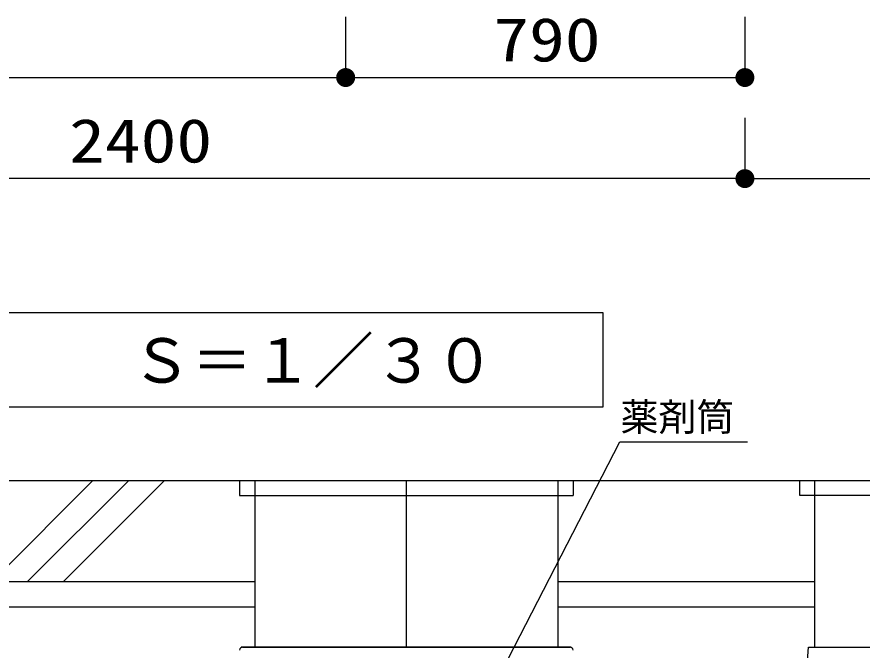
# Model space of a CAD drawing. Units: millimetres, scale not verified. Extents: x -8093 to 8093, y -5792 to 5792.
# Drawn here: x -5366 to -3694, y -1955 to -702 of the extents above; entities that cross this region are included whole.
import ezdxf
from ezdxf.enums import TextEntityAlignment as Align

# ---------------------------------------------------------------- set-up
doc = ezdxf.new("R2010")
doc.units = ezdxf.units.MM
doc.header["$LTSCALE"] = 30
doc.linetypes.add('LONG_CHAIN', pattern=[21, 18, -1, 1, -1])
for name, color, linetype, lineweight in [('0-1_00クル-フ-0躯体', 3, 'Continuous', 25), ('0-3_00クル-フ-1機器', 2, 'Continuous', 25), ('0-4_00クル-フ-6寸法', 132, 'Continuous', 25)]:
    doc.layers.add(name, color=color, linetype=linetype, lineweight=lineweight)
doc.styles.add('ＭＳ ゴシック', font='')
doc.styles.get('ＭＳ ゴシック').set_extended_font_data('MS Gothic')

msp = doc.modelspace()

# ---------------------------------------------------------------- linework, layer by layer
at = {"layer": '0-1_00クル-フ-0躯体', "color": 4}
for p, q in [((-4413.41, -2009.3), (-4172.78, -1542.4)), ((-4172.78, -1542.4), (-3920.31, -1542.4))]:
    msp.add_line(p, q, dxfattribs=at)
at = {"layer": '0-1_00クル-フ-0躯体', "linetype": 'LONG_CHAIN'}
msp.add_line((-4595.41, -1619.07), (-4595.41, -1949.07), dxfattribs=at)
at = {"layer": '0-1_00クル-フ-0躯体'}
for p, q in [((-4269.66, -1949.07), (-4922.38, -1949.07)), ((-4919.51, -1949.07), (-4271.3, -1949.07)), ((-3804.22, -2014.76), (-3799.48, -1949.07)), ((-3799.48, -1949.07), (-3321.85, -1949.07))]:
    msp.add_line(p, q, dxfattribs=at)
msp.add_lwpolyline([(-4205.58, -1473.62), (-4205.58, -1287.31), (-6234.91, -1287.31), (-6234.91, -1473.62)], close=True, dxfattribs=at)
for centre, start, end in [((-4919.51, -1955.07), 90, 177), ((-4271.3, -1955.07), 3, 90)]:
    msp.add_arc(centre, 6, start, end, dxfattribs=at)
at = {"layer": '0-3_00クル-フ-1機器'}
for p, q in [((-7471.82, -1619.07), (-4565.41, -1619.07)), ((-5415.37, -1819.07), (-5215.37, -1619.07)), ((-5344.66, -1819.07), (-5144.66, -1619.07)), ((-5273.95, -1819.07), (-5073.95, -1619.07)), ((-5025.41, -1619.07), (-2761.43, -1619.07)), ((-4925.41, -1619.07), (-4925.41, -1649.07)), ((-4895.41, -1619.07), (-4895.41, -1949.07)), ((-4295.41, -1619.07), (-4295.41, -1949.07)), ((-4265.41, -1619.07), (-4265.41, -1649.07)), ((-3816.91, -1648.97), (-3816.91, -1619.07)), ((-3786.91, -1948.97), (-3786.91, -1619.07)), ((-4925.41, -1649.07), (-4265.41, -1649.07)), ((-3306.91, -1648.97), (-3816.91, -1648.97)), ((-5615.41, -1819.07), (-4895.41, -1819.07)), ((-4295.41, -1819.07), (-3786.91, -1819.07)), ((-5615.41, -1869.07), (-4895.41, -1869.07)), ((-4295.41, -1869.07), (-3786.91, -1869.07))]:
    msp.add_line(p, q, dxfattribs=at)
at = {"layer": '0-4_00クル-フ-6寸法', "color": 4}
for p, q in [((-4715.41, -701.72), (-4715.41, -821.72)), ((-4715.41, -701.72), (-4715.41, -821.72)), ((-3925.41, -701.72), (-3925.41, -821.72)), ((-6325.41, -821.72), (-4715.41, -821.72)), ((-4715.41, -821.72), (-3925.41, -821.72)), ((-3925.41, -901.72), (-3925.41, -1021.72)), ((-3925.41, -901.72), (-3925.41, -1021.72)), ((-3925.41, -1021.72), (-6325.41, -1021.72)), ((-3925.41, -1021.72), (-3260.41, -1021.72))]:
    msp.add_line(p, q, dxfattribs=at)
at = {"layer": '0-4_00クル-フ-6寸法'}
for points in [[(-4715.41, -821.72), (-4734.16, -821.72), (-4734.01, -819.37)], [(-4715.41, -821.72), (-4734.16, -821.72), (-4734.01, -819.37)], [(-4715.41, -821.72), (-4734.01, -819.37), (-4733.57, -817.06)], [(-4715.41, -821.72), (-4734.01, -819.37), (-4733.57, -817.06)], [(-4715.41, -821.72), (-4733.57, -817.06), (-4732.84, -814.82)], [(-4715.41, -821.72), (-4733.57, -817.06), (-4732.84, -814.82)], [(-4715.41, -821.72), (-4732.84, -814.82), (-4731.84, -812.69)], [(-4715.41, -821.72), (-4732.84, -814.82), (-4731.84, -812.69)], [(-4715.41, -821.72), (-4731.84, -812.69), (-4730.58, -810.7)], [(-4715.41, -821.72), (-4731.84, -812.69), (-4730.58, -810.7)], [(-4715.41, -821.72), (-4730.58, -810.7), (-4729.07, -808.89)], [(-4715.41, -821.72), (-4730.58, -810.7), (-4729.07, -808.89)], [(-4715.41, -821.72), (-4729.07, -808.89), (-4727.36, -807.28)], [(-4715.41, -821.72), (-4729.07, -808.89), (-4727.36, -807.28)], [(-4715.41, -821.72), (-4727.36, -807.28), (-4725.45, -805.89)], [(-4715.41, -821.72), (-4727.36, -807.28), (-4725.45, -805.89)], [(-4715.41, -821.72), (-4725.45, -805.89), (-4723.39, -804.76)], [(-4715.41, -821.72), (-4725.45, -805.89), (-4723.39, -804.76)], [(-4715.41, -821.72), (-4723.39, -804.76), (-4721.2, -803.89)], [(-4715.41, -821.72), (-4723.39, -804.76), (-4721.2, -803.89)], [(-4715.41, -821.72), (-4721.2, -803.89), (-4718.92, -803.31)], [(-4715.41, -821.72), (-4721.2, -803.89), (-4718.92, -803.31)], [(-4715.41, -821.72), (-4718.92, -803.31), (-4716.58, -803.01)], [(-4715.41, -821.72), (-4718.92, -803.31), (-4716.58, -803.01)], [(-4715.41, -821.72), (-4716.58, -803.01), (-4714.23, -803.01)], [(-4715.41, -821.72), (-4716.58, -803.01), (-4714.23, -803.01)], [(-4715.41, -821.72), (-4714.23, -803.01), (-4711.89, -803.31)], [(-4715.41, -821.72), (-4714.23, -803.01), (-4711.89, -803.31)], [(-4715.41, -821.72), (-4711.89, -803.31), (-4709.61, -803.89)], [(-4715.41, -821.72), (-4711.89, -803.31), (-4709.61, -803.89)], [(-4715.41, -821.72), (-4709.61, -803.89), (-4707.42, -804.76)], [(-4715.41, -821.72), (-4709.61, -803.89), (-4707.42, -804.76)], [(-4715.41, -821.72), (-4707.42, -804.76), (-4705.36, -805.89)], [(-4715.41, -821.72), (-4707.42, -804.76), (-4705.36, -805.89)], [(-4715.41, -821.72), (-4705.36, -805.89), (-4703.45, -807.28)], [(-4715.41, -821.72), (-4705.36, -805.89), (-4703.45, -807.28)], [(-4715.41, -821.72), (-4703.45, -807.28), (-4701.74, -808.89)], [(-4715.41, -821.72), (-4703.45, -807.28), (-4701.74, -808.89)], [(-4715.41, -821.72), (-4701.74, -808.89), (-4700.24, -810.7)], [(-4715.41, -821.72), (-4701.74, -808.89), (-4700.24, -810.7)], [(-4715.41, -821.72), (-4700.24, -810.7), (-4698.98, -812.69)], [(-4715.41, -821.72), (-4700.24, -810.7), (-4698.98, -812.69)], [(-4715.41, -821.72), (-4698.98, -812.69), (-4697.97, -814.82)], [(-4715.41, -821.72), (-4698.98, -812.69), (-4697.97, -814.82)], [(-4715.41, -821.72), (-4697.97, -814.82), (-4697.25, -817.06)], [(-4715.41, -821.72), (-4697.97, -814.82), (-4697.25, -817.06)], [(-4715.41, -821.72), (-4697.25, -817.06), (-4696.8, -819.37)], [(-4715.41, -821.72), (-4697.25, -817.06), (-4696.8, -819.37)], [(-4715.41, -821.72), (-4696.8, -819.37), (-4696.66, -821.72)], [(-4715.41, -821.72), (-4696.8, -819.37), (-4696.66, -821.72)], [(-3925.41, -821.72), (-3944.16, -821.72), (-3944.01, -819.37)], [(-3925.41, -821.72), (-3944.01, -819.37), (-3943.57, -817.06)], [(-3925.41, -821.72), (-3943.57, -817.06), (-3942.84, -814.82)], [(-3925.41, -821.72), (-3942.84, -814.82), (-3941.84, -812.69)], [(-3925.41, -821.72), (-3941.84, -812.69), (-3940.58, -810.7)], [(-3925.41, -821.72), (-3940.58, -810.7), (-3939.07, -808.89)], [(-3925.41, -821.72), (-3939.07, -808.89), (-3937.36, -807.28)], [(-3925.41, -821.72), (-3937.36, -807.28), (-3935.45, -805.89)], [(-3925.41, -821.72), (-3935.45, -805.89), (-3933.39, -804.76)], [(-3925.41, -821.72), (-3933.39, -804.76), (-3931.2, -803.89)], [(-3925.41, -821.72), (-3931.2, -803.89), (-3928.92, -803.31)], [(-3925.41, -821.72), (-3928.92, -803.31), (-3926.58, -803.01)], [(-3925.41, -821.72), (-3926.58, -803.01), (-3924.23, -803.01)], [(-3925.41, -821.72), (-3924.23, -803.01), (-3921.89, -803.31)], [(-3925.41, -821.72), (-3921.89, -803.31), (-3919.61, -803.89)], [(-3925.41, -821.72), (-3919.61, -803.89), (-3917.42, -804.76)], [(-3925.41, -821.72), (-3917.42, -804.76), (-3915.36, -805.89)], [(-3925.41, -821.72), (-3915.36, -805.89), (-3913.45, -807.28)], [(-3925.41, -821.72), (-3913.45, -807.28), (-3911.74, -808.89)], [(-3925.41, -821.72), (-3911.74, -808.89), (-3910.24, -810.7)], [(-3925.41, -821.72), (-3910.24, -810.7), (-3908.98, -812.69)], [(-3925.41, -821.72), (-3908.98, -812.69), (-3907.97, -814.82)], [(-3925.41, -821.72), (-3907.97, -814.82), (-3907.25, -817.06)], [(-3925.41, -821.72), (-3907.25, -817.06), (-3906.8, -819.37)], [(-3925.41, -821.72), (-3906.8, -819.37), (-3906.66, -821.72)], [(-4715.41, -821.72), (-4734.01, -824.07), (-4734.16, -821.72)], [(-4715.41, -821.72), (-4734.01, -824.07), (-4734.16, -821.72)], [(-4715.41, -821.72), (-4733.57, -826.39), (-4734.01, -824.07)], [(-4715.41, -821.72), (-4733.57, -826.39), (-4734.01, -824.07)], [(-4715.41, -821.72), (-4732.84, -828.63), (-4733.57, -826.39)], [(-4715.41, -821.72), (-4732.84, -828.63), (-4733.57, -826.39)], [(-4715.41, -821.72), (-4731.84, -830.76), (-4732.84, -828.63)], [(-4715.41, -821.72), (-4731.84, -830.76), (-4732.84, -828.63)], [(-4715.41, -821.72), (-4730.58, -832.74), (-4731.84, -830.76)], [(-4715.41, -821.72), (-4730.58, -832.74), (-4731.84, -830.76)], [(-4715.41, -821.72), (-4729.07, -834.56), (-4730.58, -832.74)], [(-4715.41, -821.72), (-4729.07, -834.56), (-4730.58, -832.74)], [(-4715.41, -821.72), (-4727.36, -836.17), (-4729.07, -834.56)], [(-4715.41, -821.72), (-4727.36, -836.17), (-4729.07, -834.56)], [(-4715.41, -821.72), (-4725.45, -837.55), (-4727.36, -836.17)], [(-4715.41, -821.72), (-4725.45, -837.55), (-4727.36, -836.17)], [(-4715.41, -821.72), (-4723.39, -838.69), (-4725.45, -837.55)], [(-4715.41, -821.72), (-4723.39, -838.69), (-4725.45, -837.55)], [(-4715.41, -821.72), (-4721.2, -839.56), (-4723.39, -838.69)], [(-4715.41, -821.72), (-4721.2, -839.56), (-4723.39, -838.69)], [(-4715.41, -821.72), (-4718.92, -840.14), (-4721.2, -839.56)], [(-4715.41, -821.72), (-4718.92, -840.14), (-4721.2, -839.56)], [(-4715.41, -821.72), (-4716.58, -840.44), (-4718.92, -840.14)], [(-4715.41, -821.72), (-4716.58, -840.44), (-4718.92, -840.14)], [(-4715.41, -821.72), (-4714.23, -840.44), (-4716.58, -840.44)], [(-4715.41, -821.72), (-4714.23, -840.44), (-4716.58, -840.44)], [(-4715.41, -821.72), (-4711.89, -840.14), (-4714.23, -840.44)], [(-4715.41, -821.72), (-4709.61, -839.56), (-4711.89, -840.14)], [(-4715.41, -821.72), (-4707.42, -838.69), (-4709.61, -839.56)], [(-4715.41, -821.72), (-4705.36, -837.55), (-4707.42, -838.69)], [(-4715.41, -821.72), (-4703.45, -836.17), (-4705.36, -837.55)], [(-4715.41, -821.72), (-4701.74, -834.56), (-4703.45, -836.17)], [(-4715.41, -821.72), (-4700.24, -832.74), (-4701.74, -834.56)], [(-4715.41, -821.72), (-4698.98, -830.76), (-4700.24, -832.74)], [(-4715.41, -821.72), (-4697.97, -828.63), (-4698.98, -830.76)], [(-4715.41, -821.72), (-4697.25, -826.39), (-4697.97, -828.63)], [(-4715.41, -821.72), (-4696.8, -824.07), (-4697.25, -826.39)], [(-4715.41, -821.72), (-4696.66, -821.72), (-4696.8, -824.07)], [(-4715.41, -821.72), (-4711.89, -840.14), (-4714.23, -840.44)], [(-4715.41, -821.72), (-4709.61, -839.56), (-4711.89, -840.14)], [(-4715.41, -821.72), (-4707.42, -838.69), (-4709.61, -839.56)], [(-4715.41, -821.72), (-4705.36, -837.55), (-4707.42, -838.69)], [(-4715.41, -821.72), (-4703.45, -836.17), (-4705.36, -837.55)], [(-4715.41, -821.72), (-4701.74, -834.56), (-4703.45, -836.17)], [(-4715.41, -821.72), (-4700.24, -832.74), (-4701.74, -834.56)], [(-4715.41, -821.72), (-4698.98, -830.76), (-4700.24, -832.74)], [(-4715.41, -821.72), (-4697.97, -828.63), (-4698.98, -830.76)], [(-4715.41, -821.72), (-4697.25, -826.39), (-4697.97, -828.63)], [(-4715.41, -821.72), (-4696.8, -824.07), (-4697.25, -826.39)], [(-4715.41, -821.72), (-4696.66, -821.72), (-4696.8, -824.07)], [(-3925.41, -821.72), (-3944.01, -824.07), (-3944.16, -821.72)], [(-3925.41, -821.72), (-3943.57, -826.39), (-3944.01, -824.07)], [(-3925.41, -821.72), (-3942.84, -828.63), (-3943.57, -826.39)], [(-3925.41, -821.72), (-3941.84, -830.76), (-3942.84, -828.63)], [(-3925.41, -821.72), (-3940.58, -832.74), (-3941.84, -830.76)], [(-3925.41, -821.72), (-3939.07, -834.56), (-3940.58, -832.74)], [(-3925.41, -821.72), (-3937.36, -836.17), (-3939.07, -834.56)], [(-3925.41, -821.72), (-3935.45, -837.55), (-3937.36, -836.17)], [(-3925.41, -821.72), (-3933.39, -838.69), (-3935.45, -837.55)], [(-3925.41, -821.72), (-3931.2, -839.56), (-3933.39, -838.69)], [(-3925.41, -821.72), (-3928.92, -840.14), (-3931.2, -839.56)], [(-3925.41, -821.72), (-3926.58, -840.44), (-3928.92, -840.14)], [(-3925.41, -821.72), (-3924.23, -840.44), (-3926.58, -840.44)], [(-3925.41, -821.72), (-3921.89, -840.14), (-3924.23, -840.44)], [(-3925.41, -821.72), (-3919.61, -839.56), (-3921.89, -840.14)], [(-3925.41, -821.72), (-3917.42, -838.69), (-3919.61, -839.56)], [(-3925.41, -821.72), (-3915.36, -837.55), (-3917.42, -838.69)], [(-3925.41, -821.72), (-3913.45, -836.17), (-3915.36, -837.55)], [(-3925.41, -821.72), (-3911.74, -834.56), (-3913.45, -836.17)], [(-3925.41, -821.72), (-3910.24, -832.74), (-3911.74, -834.56)], [(-3925.41, -821.72), (-3908.98, -830.76), (-3910.24, -832.74)], [(-3925.41, -821.72), (-3907.97, -828.63), (-3908.98, -830.76)], [(-3925.41, -821.72), (-3907.25, -826.39), (-3907.97, -828.63)], [(-3925.41, -821.72), (-3906.8, -824.07), (-3907.25, -826.39)], [(-3925.41, -821.72), (-3906.66, -821.72), (-3906.8, -824.07)], [(-3925.41, -1021.72), (-3931.2, -1003.89), (-3928.92, -1003.31)], [(-3925.41, -1021.72), (-3931.2, -1003.89), (-3928.92, -1003.31)], [(-3925.41, -1021.72), (-3928.92, -1003.31), (-3926.58, -1003.01)], [(-3925.41, -1021.72), (-3928.92, -1003.31), (-3926.58, -1003.01)], [(-3925.41, -1021.72), (-3926.58, -1003.01), (-3924.23, -1003.01)], [(-3925.41, -1021.72), (-3926.58, -1003.01), (-3924.23, -1003.01)], [(-3925.41, -1021.72), (-3924.23, -1003.01), (-3921.89, -1003.31)], [(-3925.41, -1021.72), (-3924.23, -1003.01), (-3921.89, -1003.31)], [(-3925.41, -1021.72), (-3921.89, -1003.31), (-3919.61, -1003.89)], [(-3925.41, -1021.72), (-3921.89, -1003.31), (-3919.61, -1003.89)], [(-3925.41, -1021.72), (-3944.16, -1021.72), (-3944.01, -1019.37)], [(-3925.41, -1021.72), (-3944.16, -1021.72), (-3944.01, -1019.37)], [(-3925.41, -1021.72), (-3944.01, -1019.37), (-3943.57, -1017.06)], [(-3925.41, -1021.72), (-3944.01, -1019.37), (-3943.57, -1017.06)], [(-3925.41, -1021.72), (-3943.57, -1017.06), (-3942.84, -1014.82)], [(-3925.41, -1021.72), (-3943.57, -1017.06), (-3942.84, -1014.82)], [(-3925.41, -1021.72), (-3942.84, -1014.82), (-3941.84, -1012.69)], [(-3925.41, -1021.72), (-3942.84, -1014.82), (-3941.84, -1012.69)], [(-3925.41, -1021.72), (-3941.84, -1012.69), (-3940.58, -1010.7)], [(-3925.41, -1021.72), (-3941.84, -1012.69), (-3940.58, -1010.7)], [(-3925.41, -1021.72), (-3940.58, -1010.7), (-3939.07, -1008.89)], [(-3925.41, -1021.72), (-3940.58, -1010.7), (-3939.07, -1008.89)], [(-3925.41, -1021.72), (-3939.07, -1008.89), (-3937.36, -1007.28)], [(-3925.41, -1021.72), (-3939.07, -1008.89), (-3937.36, -1007.28)], [(-3925.41, -1021.72), (-3937.36, -1007.28), (-3935.45, -1005.89)], [(-3925.41, -1021.72), (-3937.36, -1007.28), (-3935.45, -1005.89)], [(-3925.41, -1021.72), (-3935.45, -1005.89), (-3933.39, -1004.76)], [(-3925.41, -1021.72), (-3935.45, -1005.89), (-3933.39, -1004.76)], [(-3925.41, -1021.72), (-3933.39, -1004.76), (-3931.2, -1003.89)], [(-3925.41, -1021.72), (-3933.39, -1004.76), (-3931.2, -1003.89)], [(-3925.41, -1021.72), (-3919.61, -1003.89), (-3917.42, -1004.76)], [(-3925.41, -1021.72), (-3919.61, -1003.89), (-3917.42, -1004.76)], [(-3925.41, -1021.72), (-3917.42, -1004.76), (-3915.36, -1005.89)], [(-3925.41, -1021.72), (-3917.42, -1004.76), (-3915.36, -1005.89)], [(-3925.41, -1021.72), (-3915.36, -1005.89), (-3913.45, -1007.28)], [(-3925.41, -1021.72), (-3915.36, -1005.89), (-3913.45, -1007.28)], [(-3925.41, -1021.72), (-3913.45, -1007.28), (-3911.74, -1008.89)], [(-3925.41, -1021.72), (-3913.45, -1007.28), (-3911.74, -1008.89)], [(-3925.41, -1021.72), (-3911.74, -1008.89), (-3910.24, -1010.7)], [(-3925.41, -1021.72), (-3911.74, -1008.89), (-3910.24, -1010.7)], [(-3925.41, -1021.72), (-3910.24, -1010.7), (-3908.98, -1012.69)], [(-3925.41, -1021.72), (-3910.24, -1010.7), (-3908.98, -1012.69)], [(-3925.41, -1021.72), (-3908.98, -1012.69), (-3907.97, -1014.82)], [(-3925.41, -1021.72), (-3908.98, -1012.69), (-3907.97, -1014.82)], [(-3925.41, -1021.72), (-3907.97, -1014.82), (-3907.25, -1017.06)], [(-3925.41, -1021.72), (-3907.97, -1014.82), (-3907.25, -1017.06)], [(-3925.41, -1021.72), (-3907.25, -1017.06), (-3906.8, -1019.37)], [(-3925.41, -1021.72), (-3907.25, -1017.06), (-3906.8, -1019.37)], [(-3925.41, -1021.72), (-3906.8, -1019.37), (-3906.66, -1021.72)], [(-3925.41, -1021.72), (-3906.8, -1019.37), (-3906.66, -1021.72)], [(-3925.41, -1021.72), (-3944.01, -1024.07), (-3944.16, -1021.72)], [(-3925.41, -1021.72), (-3944.01, -1024.07), (-3944.16, -1021.72)], [(-3925.41, -1021.72), (-3943.57, -1026.39), (-3944.01, -1024.07)], [(-3925.41, -1021.72), (-3943.57, -1026.39), (-3944.01, -1024.07)], [(-3925.41, -1021.72), (-3942.84, -1028.63), (-3943.57, -1026.39)], [(-3925.41, -1021.72), (-3942.84, -1028.63), (-3943.57, -1026.39)], [(-3925.41, -1021.72), (-3941.84, -1030.76), (-3942.84, -1028.63)], [(-3925.41, -1021.72), (-3941.84, -1030.76), (-3942.84, -1028.63)], [(-3925.41, -1021.72), (-3940.58, -1032.74), (-3941.84, -1030.76)], [(-3925.41, -1021.72), (-3940.58, -1032.74), (-3941.84, -1030.76)], [(-3925.41, -1021.72), (-3939.07, -1034.56), (-3940.58, -1032.74)], [(-3925.41, -1021.72), (-3939.07, -1034.56), (-3940.58, -1032.74)], [(-3925.41, -1021.72), (-3937.36, -1036.17), (-3939.07, -1034.56)], [(-3925.41, -1021.72), (-3937.36, -1036.17), (-3939.07, -1034.56)], [(-3925.41, -1021.72), (-3935.45, -1037.55), (-3937.36, -1036.17)], [(-3925.41, -1021.72), (-3935.45, -1037.55), (-3937.36, -1036.17)], [(-3925.41, -1021.72), (-3933.39, -1038.69), (-3935.45, -1037.55)], [(-3925.41, -1021.72), (-3933.39, -1038.69), (-3935.45, -1037.55)], [(-3925.41, -1021.72), (-3931.2, -1039.56), (-3933.39, -1038.69)], [(-3925.41, -1021.72), (-3931.2, -1039.56), (-3933.39, -1038.69)], [(-3925.41, -1021.72), (-3928.92, -1040.14), (-3931.2, -1039.56)], [(-3925.41, -1021.72), (-3928.92, -1040.14), (-3931.2, -1039.56)], [(-3925.41, -1021.72), (-3926.58, -1040.44), (-3928.92, -1040.14)], [(-3925.41, -1021.72), (-3926.58, -1040.44), (-3928.92, -1040.14)], [(-3925.41, -1021.72), (-3924.23, -1040.44), (-3926.58, -1040.44)], [(-3925.41, -1021.72), (-3924.23, -1040.44), (-3926.58, -1040.44)], [(-3925.41, -1021.72), (-3921.89, -1040.14), (-3924.23, -1040.44)], [(-3925.41, -1021.72), (-3919.61, -1039.56), (-3921.89, -1040.14)], [(-3925.41, -1021.72), (-3917.42, -1038.69), (-3919.61, -1039.56)], [(-3925.41, -1021.72), (-3915.36, -1037.55), (-3917.42, -1038.69)], [(-3925.41, -1021.72), (-3913.45, -1036.17), (-3915.36, -1037.55)], [(-3925.41, -1021.72), (-3911.74, -1034.56), (-3913.45, -1036.17)], [(-3925.41, -1021.72), (-3910.24, -1032.74), (-3911.74, -1034.56)], [(-3925.41, -1021.72), (-3908.98, -1030.76), (-3910.24, -1032.74)], [(-3925.41, -1021.72), (-3907.97, -1028.63), (-3908.98, -1030.76)], [(-3925.41, -1021.72), (-3907.25, -1026.39), (-3907.97, -1028.63)], [(-3925.41, -1021.72), (-3906.8, -1024.07), (-3907.25, -1026.39)], [(-3925.41, -1021.72), (-3906.66, -1021.72), (-3906.8, -1024.07)], [(-3925.41, -1021.72), (-3921.89, -1040.14), (-3924.23, -1040.44)], [(-3925.41, -1021.72), (-3919.61, -1039.56), (-3921.89, -1040.14)], [(-3925.41, -1021.72), (-3917.42, -1038.69), (-3919.61, -1039.56)], [(-3925.41, -1021.72), (-3915.36, -1037.55), (-3917.42, -1038.69)], [(-3925.41, -1021.72), (-3913.45, -1036.17), (-3915.36, -1037.55)], [(-3925.41, -1021.72), (-3911.74, -1034.56), (-3913.45, -1036.17)], [(-3925.41, -1021.72), (-3910.24, -1032.74), (-3911.74, -1034.56)], [(-3925.41, -1021.72), (-3908.98, -1030.76), (-3910.24, -1032.74)], [(-3925.41, -1021.72), (-3907.97, -1028.63), (-3908.98, -1030.76)], [(-3925.41, -1021.72), (-3907.25, -1026.39), (-3907.97, -1028.63)], [(-3925.41, -1021.72), (-3906.8, -1024.07), (-3907.25, -1026.39)], [(-3925.41, -1021.72), (-3906.66, -1021.72), (-3906.8, -1024.07)]]:
    msp.add_solid(points, dxfattribs=at)

# ---------------------------------------------------------------- texts
at = {"layer": '0-1_00クル-フ-0躯体', "color": 4, "style": 'ＭＳ ゴシック'}
for s, height, p in [('Ｓ＝１／３０', 87.98, (-5140.11, -1451.92)), ('薬剤筒', 54.99, (-4171.48, -1537.46))]:
    msp.add_text(s, height=height, dxfattribs=at).set_placement(p, align=Align.BOTTOM_LEFT)
at = {"layer": '0-4_00クル-フ-6寸法', "color": 3, "style": 'ＭＳ ゴシック', "width": 1.2}
for s, p in [('790', (-4423.26, -815.88)), ('2400', (-5262.55, -1015.88))]:
    msp.add_text(s, height=86.66, dxfattribs=at).set_placement(p, align=Align.BOTTOM_LEFT)

doc.saveas('drawing.dxf')
